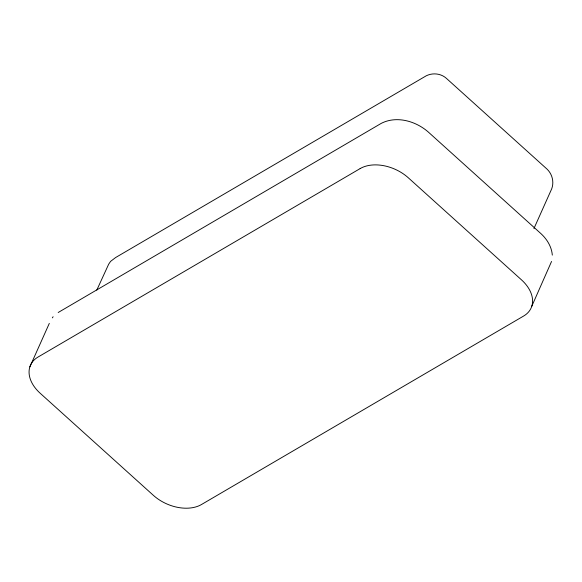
<?xml version="1.0" encoding="UTF-8"?>
<svg xmlns="http://www.w3.org/2000/svg" width="582" height="582" viewBox="0 0 582 582"><rect width="100%" height="100%" fill="white"/><g stroke="black" fill="none" stroke-linecap="round" stroke-linejoin="round"><path stroke-width="0.87" d="M551.554 261.456L531.781 306.256M29.871 366.842L49.31 323.381M96.794 290.105L108.674 264.199L110.587 261.383L115.607 257.55L426.257 75.791C432.739 72.583 440.989 73.419 446.401 78.359L547.007 169.093C552.267 174.076 554.268 182.013 551.7 188.844L533.941 228.537M52.344 317.867L53.115 316.746M58.185 312.505L381.312 123.333C396.604 115.527 415.613 121.049 428.039 131.801L541.027 233.709C547.08 239.311 551.634 246.753 552.318 255.112M360.156 168.576L38.005 357.064A35.757 24.066 24.1 0 0 40.143 393.214L153.328 495.297A35.757 24.066 24.1 0 0 201.496 504.514L523.647 316.026A35.757 24.066 24.1 0 0 521.508 279.877L408.324 177.801A35.757 24.066 24.1 0 0 360.156 168.576"/></g></svg>
